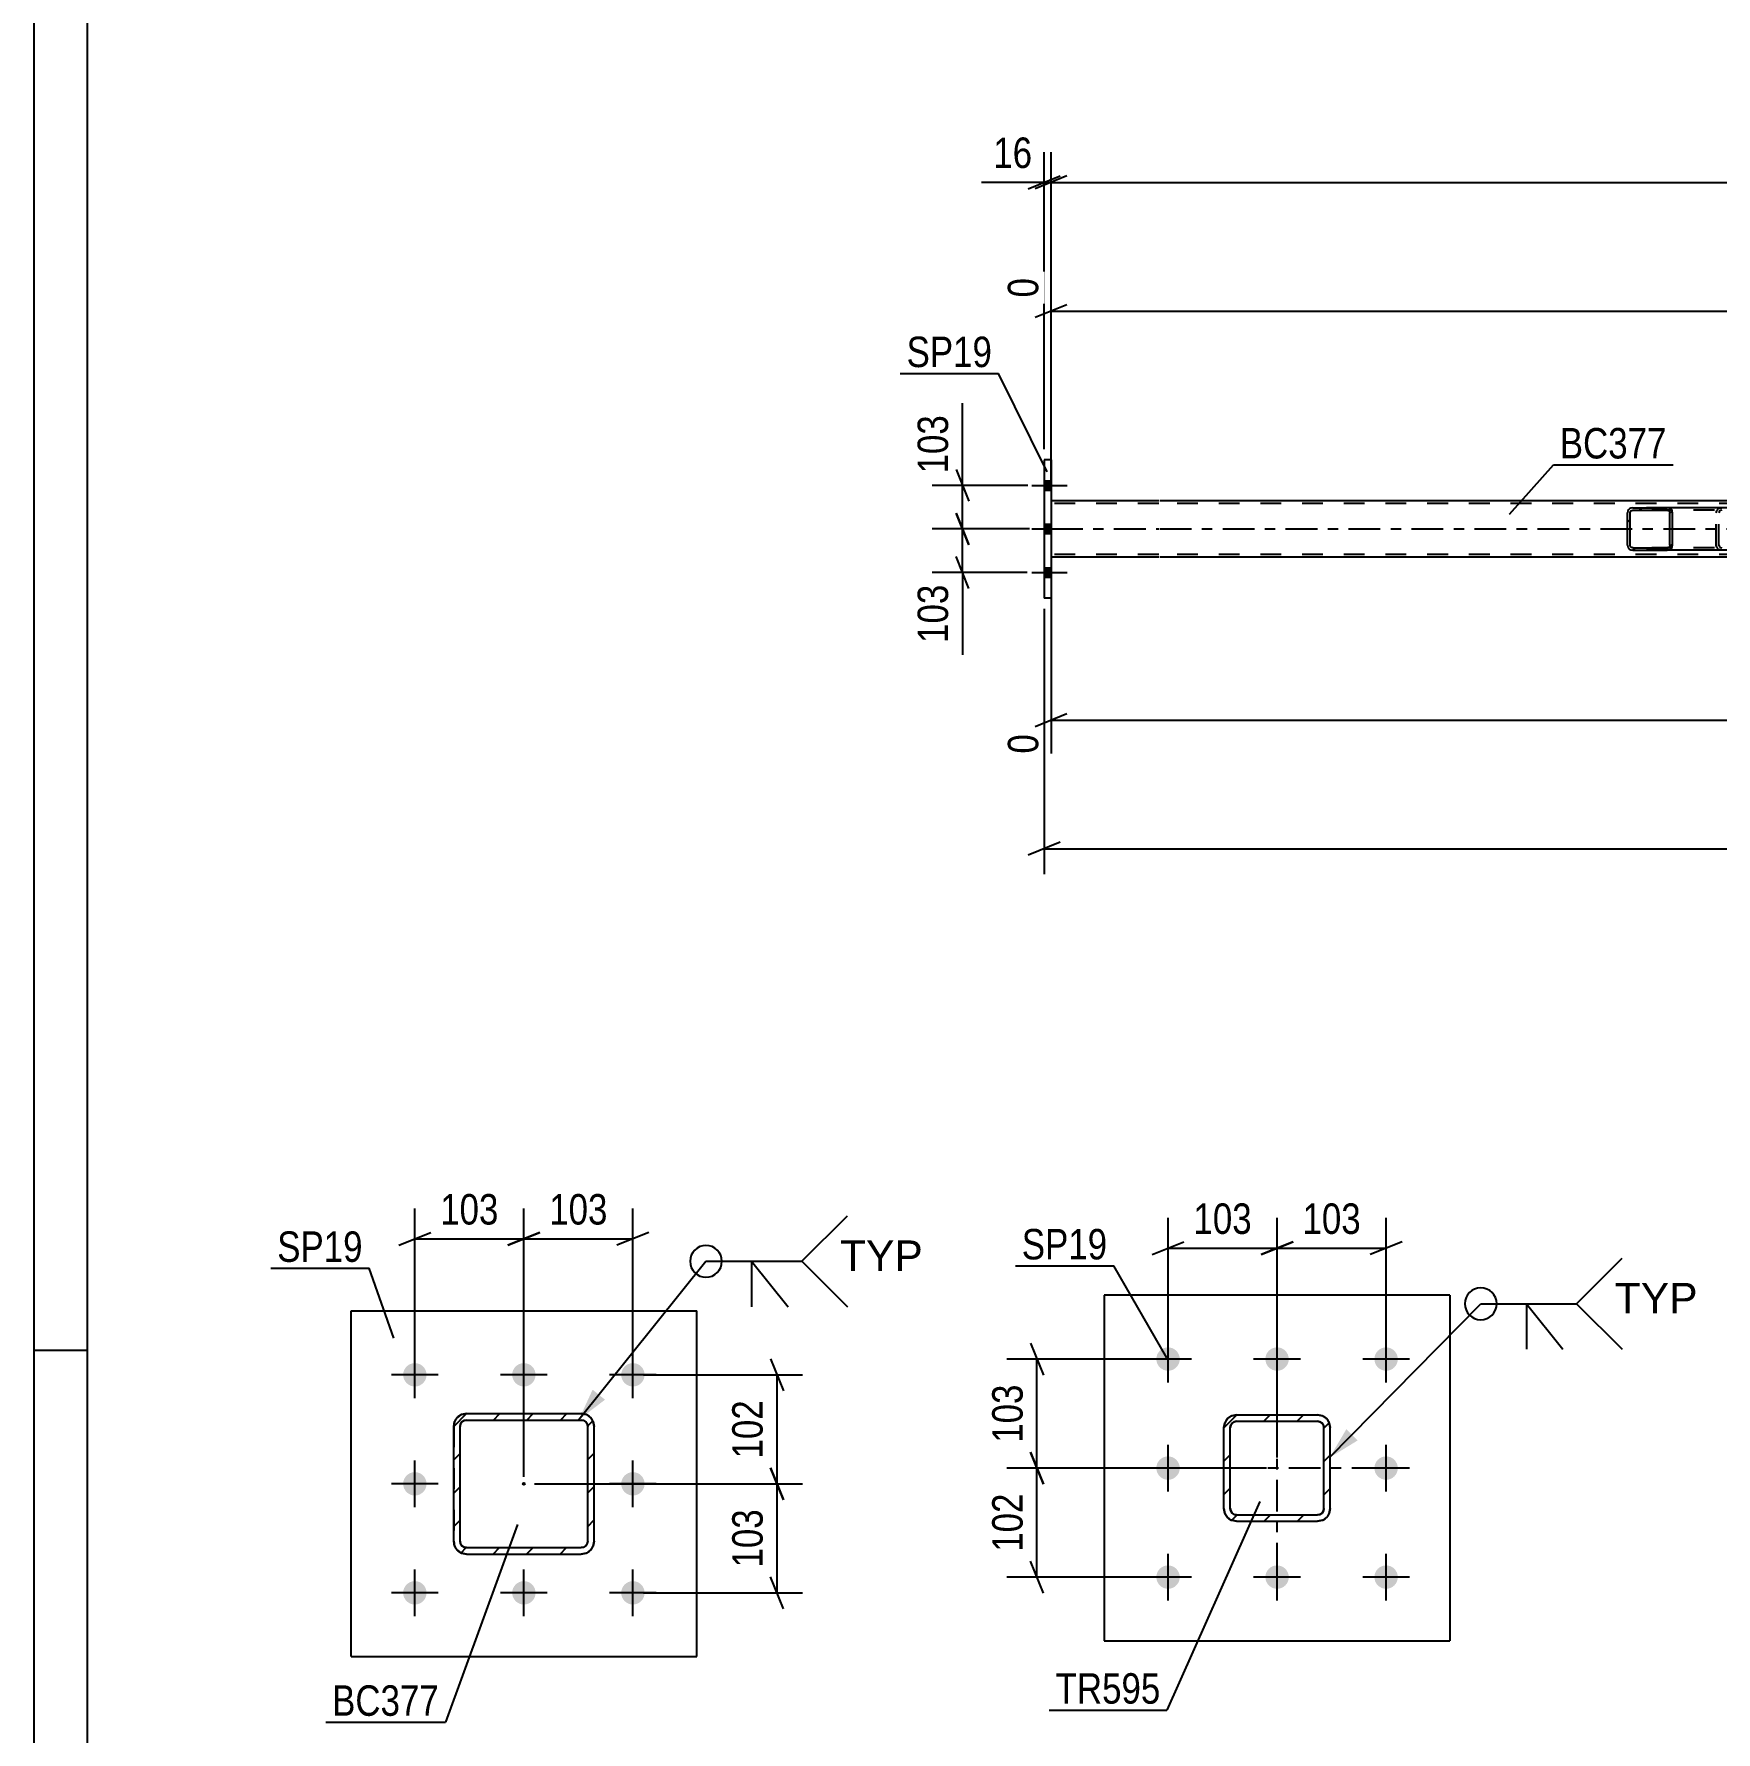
# Model space of a CAD drawing. Header units: millimetres. Extents: x 0 to 841, y 0 to 594.
# Drawn here: x 0 to 158.1, y 113.1 to 272.8 of the extents above; entities that cross this region are included whole.
import ezdxf

# ---------------------------------------------------------------- set-up
doc = ezdxf.new("R2010")
doc.units = ezdxf.units.MM
doc.linetypes.add('DXK_LINE_DOT2', pattern=[3.9198, 1.9599, -1.9599])
doc.linetypes.add('DXK_LINE_DOT3', pattern=[5.9187, 2.979, -0.9799, 0.9799, -0.9799])
doc.styles.add('Arial', font='ARIAL.TTF', dxfattribs={"height": 0.2})
doc.styles.add('Arial Narrow', font='ARIALN.TTF', dxfattribs={"height": 0.2})

# ---------------------------------------------------------------- blocks, each defined once
blk = doc.blocks.new('Unknown-103655217-1133 - 12577')
at = {"color": 5, "linetype": 'Continuous'}
for p, q in [((0, 594), (0, 0)), ((5, 589), (5, 5)), ((5, 149), (0, 149))]:
    blk.add_line(p, q, dxfattribs=at)
blk = doc.blocks.new('Part-103655217-1333 - 1289')
at = {"color": 2, "linetype": 'Continuous'}
for p, q in [((133.12, 154.21), (100.62, 154.21)), ((100.62, 154.21), (100.62, 121.71)), ((133.12, 154.21), (133.12, 121.71)), ((100.62, 121.71), (133.12, 121.71))]:
    blk.add_line(p, q, dxfattribs=at)
blk = doc.blocks.new('Bolt-103655217-1378 - 1289')
at = {"linetype": 'Continuous'}
for points in [[(106.62, 147.11, -1), (106.62, 149.31, -1)], [(116.87, 147.11, -1), (116.87, 149.31, -1)], [(127.12, 147.11, -1), (127.12, 149.31, -1)], [(106.62, 136.86, -1), (106.62, 139.06, -1)], [(127.12, 136.86, -1), (127.12, 139.06, -1)], [(106.62, 126.61, -1), (106.62, 128.81, -1)], [(116.87, 126.61, -1), (116.87, 128.81, -1)], [(127.12, 126.61, -1), (127.12, 128.81, -1)]]:
    blk.add_hatch(color=1, dxfattribs=at).paths.add_polyline_path(points)
at = {"color": 1, "linetype": 'Continuous'}
for p, q in [((106.62, 146.01), (106.62, 150.41)), ((116.87, 146.01), (116.87, 150.41)), ((127.12, 146.01), (127.12, 150.41)), ((108.82, 148.21), (104.42, 148.21)), ((119.07, 148.21), (114.67, 148.21)), ((129.32, 148.21), (124.92, 148.21)), ((106.62, 135.76), (106.62, 140.16)), ((127.12, 135.76), (127.12, 140.16)), ((108.82, 137.96), (104.42, 137.96)), ((129.32, 137.96), (124.92, 137.96)), ((106.62, 125.51), (106.62, 129.91)), ((116.87, 125.51), (116.87, 129.91)), ((127.12, 125.51), (127.12, 129.91)), ((108.82, 127.71), (104.42, 127.71)), ((119.07, 127.71), (114.67, 127.71)), ((129.32, 127.71), (124.92, 127.71))]:
    blk.add_line(p, q, dxfattribs=at)
blk = doc.blocks.new('Part-103655217-1436 - 1289')
at = {"linetype": 'Continuous'}
h = blk.add_hatch(dxfattribs=at)
h.set_pattern_fill('', scale=0.7, style=0, pattern_type=0)
h.set_pattern_definition([(45, (113.0732, 142.9557), (-1.57154, 1.57154), [])])
h.paths.add_polyline_path([(120.67, 142.96), (113.07, 142.96), (112.61, 142.86), (112.22, 142.6), (111.96, 142.21), (111.87, 141.76), (111.87, 134.16), (111.96, 133.7), (112.22, 133.31), (112.61, 133.05), (113.07, 132.96), (120.67, 132.96), (121.13, 133.05), (121.52, 133.31), (121.78, 133.7), (121.87, 134.16), (121.87, 141.76), (121.78, 142.21), (121.52, 142.6), (121.13, 142.86)])
h.paths.add_polyline_path([(121.23, 141.99), (121.27, 141.76), (121.27, 134.16), (121.23, 133.93), (121.1, 133.73), (120.9, 133.6), (120.67, 133.56), (113.07, 133.56), (112.84, 133.6), (112.65, 133.73), (112.52, 133.93), (112.47, 134.16), (112.47, 141.76), (112.52, 141.99), (112.65, 142.18), (112.84, 142.31), (113.07, 142.36), (120.67, 142.36), (120.9, 142.31), (121.1, 142.18)])
at = {"color": 7, "linetype": 'DXK_LINE_DOT3'}
for p, q in [((116.87, 127.96), (116.87, 147.96)), ((126.87, 137.96), (106.87, 137.96))]:
    blk.add_line(p, q, dxfattribs=at)
at = {"color": 7, "linetype": 'DXK_LINE_DOT2'}
for p, q in [((111.87, 141.76), (111.96, 142.21)), ((112.65, 142.18), (112.52, 141.99)), ((112.61, 142.86), (113.07, 142.96)), ((112.84, 142.31), (112.65, 142.18)), ((113.07, 142.36), (112.84, 142.31)), ((113.07, 142.96), (120.67, 142.96)), ((113.07, 142.36), (120.67, 142.36)), ((120.67, 142.96), (121.13, 142.86)), ((120.9, 142.31), (120.67, 142.36)), ((121.1, 142.18), (120.9, 142.31)), ((121.23, 141.99), (121.1, 142.18)), ((121.78, 142.21), (121.87, 141.76)), ((111.87, 134.16), (111.87, 141.76)), ((112.52, 141.99), (112.47, 141.76)), ((112.47, 134.16), (112.47, 141.76)), ((121.27, 141.76), (121.23, 141.99)), ((121.27, 134.16), (121.27, 141.76)), ((121.87, 134.16), (121.87, 141.76)), ((111.96, 133.7), (111.87, 134.16)), ((112.47, 134.16), (112.52, 133.93)), ((121.23, 133.93), (121.27, 134.16)), ((121.87, 134.16), (121.78, 133.7)), ((112.52, 133.93), (112.65, 133.73)), ((113.07, 132.96), (112.61, 133.05)), ((112.65, 133.73), (112.84, 133.6)), ((112.84, 133.6), (113.07, 133.56)), ((113.07, 133.56), (120.67, 133.56)), ((113.07, 132.96), (120.67, 132.96)), ((120.67, 133.56), (120.9, 133.6)), ((121.13, 133.05), (120.67, 132.96)), ((120.9, 133.6), (121.1, 133.73)), ((121.1, 133.73), (121.23, 133.93))]:
    blk.add_line(p, q, dxfattribs=at)
at = {"color": 2, "linetype": 'Continuous'}
for p, q in [((111.96, 142.21), (111.87, 141.76)), ((112.52, 141.99), (112.65, 142.18)), ((113.07, 142.96), (112.61, 142.86)), ((112.65, 142.18), (112.84, 142.31)), ((112.84, 142.31), (113.07, 142.36)), ((113.07, 142.96), (120.67, 142.96)), ((113.07, 142.36), (120.67, 142.36)), ((121.13, 142.86), (120.67, 142.96)), ((120.67, 142.36), (120.9, 142.31)), ((120.9, 142.31), (121.1, 142.18)), ((121.1, 142.18), (121.23, 141.99)), ((121.87, 141.76), (121.78, 142.21)), ((111.87, 134.16), (111.87, 141.76)), ((112.47, 141.76), (112.52, 141.99)), ((112.47, 134.16), (112.47, 141.76)), ((121.23, 141.99), (121.27, 141.76)), ((121.27, 134.16), (121.27, 141.76)), ((121.87, 134.16), (121.87, 141.76)), ((111.87, 134.16), (111.96, 133.7)), ((112.52, 133.93), (112.47, 134.16)), ((121.27, 134.16), (121.23, 133.93)), ((121.78, 133.7), (121.87, 134.16)), ((112.65, 133.73), (112.52, 133.93)), ((112.61, 133.05), (113.07, 132.96)), ((112.84, 133.6), (112.65, 133.73)), ((113.07, 133.56), (112.84, 133.6)), ((113.07, 133.56), (120.67, 133.56)), ((113.07, 132.96), (120.67, 132.96)), ((120.9, 133.6), (120.67, 133.56)), ((120.67, 132.96), (121.13, 133.05)), ((121.1, 133.73), (120.9, 133.6)), ((121.23, 133.93), (121.1, 133.73))]:
    blk.add_line(p, q, dxfattribs=at)
at = {"color": 7, "linetype": 'DXK_LINE_DOT2'}
for centre, start, end in [((113.07, 141.76), 112.5, 157.5), ((120.67, 141.76), 22.5, 67.5), ((113.07, 134.16), 202.5, 247.5), ((120.67, 134.16), 292.5, 337.5)]:
    blk.add_arc(centre, 1.2, start, end, dxfattribs=at)
at = {"color": 2, "linetype": 'Continuous'}
for centre, start, end in [((113.07, 141.76), 112.5, 157.5), ((120.67, 141.76), 22.5, 67.5), ((113.07, 134.16), 202.5, 247.5), ((120.67, 134.16), 292.5, 337.5)]:
    blk.add_arc(centre, 1.2, start, end, dxfattribs=at)
blk = doc.blocks.new('Part-103655217-5533 - 5425')
at = {"linetype": 'Continuous'}
h = blk.add_hatch(dxfattribs=at)
h.set_pattern_fill('', scale=0.7, style=0, pattern_type=0)
h.set_pattern_definition([(45, (154.0247, 227.9618), (-1.57154, 1.57154), [])])
h.paths.add_polyline_path([(154.06, 227.78), (154.02, 227.96), (153.91, 228.12), (153.75, 228.22), (153.55, 228.26), (150.32, 228.26), (150.12, 228.22), (149.96, 228.12), (149.85, 227.96), (149.81, 227.78), (149.81, 224.74), (149.85, 224.55), (149.96, 224.4), (150.12, 224.29), (150.32, 224.26), (153.55, 224.26), (153.75, 224.29), (153.91, 224.4), (154.02, 224.55), (154.06, 224.74)])
h.paths.add_polyline_path([(153.79, 224.65), (153.73, 224.57), (153.65, 224.52), (153.55, 224.5), (150.32, 224.5), (150.22, 224.52), (150.14, 224.57), (150.08, 224.65), (150.06, 224.74), (150.06, 227.78), (150.08, 227.87), (150.14, 227.95), (150.22, 228), (150.32, 228.02), (153.55, 228.02), (153.65, 228), (153.73, 227.95), (153.79, 227.87), (153.81, 227.78), (153.81, 224.74)])
at = {"color": 2, "linetype": 'Continuous'}
for p, q in [((149.85, 227.96), (149.81, 227.78)), ((149.81, 224.74), (149.81, 227.78)), ((150.06, 227.78), (150.08, 227.87)), ((150.06, 224.74), (150.06, 227.78)), ((150.08, 227.87), (150.14, 227.95)), ((150.32, 228.26), (150.12, 228.22)), ((150.14, 227.95), (150.22, 228)), ((150.22, 228), (150.32, 228.02)), ((150.32, 228.26), (153.55, 228.26)), ((150.32, 228.02), (153.55, 228.02)), ((161.42, 228.26), (153.55, 228.26)), ((153.75, 228.22), (153.55, 228.26)), ((153.55, 228.02), (153.65, 228)), ((153.65, 228), (153.73, 227.95)), ((153.73, 227.95), (153.79, 227.87)), ((153.79, 227.87), (153.81, 227.78)), ((153.81, 224.74), (153.81, 227.78)), ((154.06, 227.78), (154.02, 227.96)), ((154.06, 224.74), (154.06, 227.78)), ((149.81, 224.74), (149.85, 224.55)), ((150.08, 224.65), (150.06, 224.74)), ((150.14, 224.57), (150.08, 224.65)), ((150.12, 224.29), (150.32, 224.26)), ((150.22, 224.52), (150.14, 224.57)), ((150.32, 224.5), (150.22, 224.52)), ((150.32, 224.5), (153.55, 224.5)), ((150.32, 224.26), (153.55, 224.26)), ((153.65, 224.52), (153.55, 224.5)), ((153.55, 224.26), (153.75, 224.29)), ((161.42, 224.26), (153.55, 224.26)), ((153.73, 224.57), (153.65, 224.52)), ((153.79, 224.65), (153.73, 224.57)), ((153.81, 224.74), (153.79, 224.65)), ((154.02, 224.55), (154.06, 224.74))]:
    blk.add_line(p, q, dxfattribs=at)
at = {"color": 7, "linetype": 'DXK_LINE_DOT2'}
for p, q in [((153.55, 228.26), (150.32, 228.26)), ((161.9, 228.02), (150.32, 228.02)), ((158.16, 227.78), (158.2, 227.96)), ((158.16, 224.74), (158.16, 227.78)), ((158.43, 227.87), (158.41, 227.78)), ((158.41, 224.74), (158.41, 227.78)), ((158.49, 227.95), (158.43, 227.87)), ((158.47, 228.22), (158.67, 228.26)), ((158.57, 228), (158.49, 227.95)), ((158.67, 228.02), (158.57, 228)), ((161.9, 228.26), (161.42, 228.26)), ((161.9, 228.26), (162.1, 228.22)), ((162, 228), (161.9, 228.02)), ((162.08, 227.95), (162, 228)), ((162.14, 227.87), (162.08, 227.95)), ((162.16, 227.78), (162.14, 227.87)), ((162.16, 224.74), (162.16, 227.78)), ((162.37, 227.96), (162.41, 227.78)), ((162.41, 224.74), (162.41, 227.78)), ((161.9, 224.5), (150.32, 224.5)), ((153.55, 224.26), (150.32, 224.26)), ((158.2, 224.55), (158.16, 224.74)), ((158.41, 224.74), (158.43, 224.65)), ((158.43, 224.65), (158.49, 224.57)), ((158.67, 224.26), (158.47, 224.29)), ((158.49, 224.57), (158.51, 224.55)), ((158.51, 224.55), (158.57, 224.52)), ((158.57, 224.52), (158.67, 224.5)), ((161.9, 224.26), (161.42, 224.26)), ((161.9, 224.5), (162, 224.52)), ((162.1, 224.29), (161.9, 224.26)), ((162, 224.52), (162.08, 224.57)), ((162.08, 224.57), (162.14, 224.65)), ((162.14, 224.65), (162.16, 224.74)), ((162.41, 224.74), (162.37, 224.55))]:
    blk.add_line(p, q, dxfattribs=at)
at = {"color": 2, "linetype": 'Continuous'}
for centre, start, end in [((150.3, 227.76), 110.7583, 155.68), ((153.57, 227.76), 24.32, 69.2417), ((150.3, 224.76), 204.32, 249.2417), ((153.57, 224.76), 290.7583, 335.68)]:
    blk.add_arc(centre, 0.496, start, end, dxfattribs=at)
at = {"color": 7, "linetype": 'DXK_LINE_DOT2'}
for centre, start, end in [((158.65, 227.76), 110.7583, 155.68), ((161.92, 227.76), 24.32, 69.2417), ((158.65, 224.76), 204.32, 249.2417), ((161.92, 224.76), 290.7583, 335.68)]:
    blk.add_arc(centre, 0.496, start, end, dxfattribs=at)
blk = doc.blocks.new('Part-103655217-5539 - 5425')
at = {"color": 2, "linetype": 'Continuous'}
for p, q in [((95.62, 232.76), (94.98, 232.76)), ((94.98, 232.76), (94.98, 219.76)), ((95.62, 232.76), (95.62, 219.76)), ((95.62, 219.76), (94.98, 219.76))]:
    blk.add_line(p, q, dxfattribs=at)
blk = doc.blocks.new('Part-103655217-5595 - 5425')
at = {"color": 2, "linetype": 'Continuous'}
for p, q in [((105.74, 228.9), (95.62, 228.9)), ((243.43, 228.9), (105.84, 228.9)), ((105.74, 223.62), (95.62, 223.62)), ((243.43, 223.62), (105.84, 223.62))]:
    blk.add_line(p, q, dxfattribs=at)
at = {"color": 7, "linetype": 'DXK_LINE_DOT2'}
for p, q in [((95.62, 228.9), (95.62, 223.62)), ((105.74, 228.66), (95.62, 228.66)), ((767.95, 228.66), (105.84, 228.66)), ((105.74, 223.86), (95.62, 223.86)), ((767.95, 223.86), (105.84, 223.86))]:
    blk.add_line(p, q, dxfattribs=at)
at = {"color": 7, "linetype": 'DXK_LINE_DOT3'}
for p, q in [((95.62, 226.26), (105.74, 226.26)), ((105.84, 226.26), (767.95, 226.26))]:
    blk.add_line(p, q, dxfattribs=at)
blk = doc.blocks.new('Bolt-103655217-5626 - 5425')
at = {"linetype": 'Continuous'}
for points in [[(95.62, 229.92), (95.62, 230.8), (94.98, 230.8), (94.98, 229.92)], [(95.62, 229.92), (95.62, 230.8), (94.98, 230.8), (94.98, 229.92)], [(95.62, 229.92), (95.62, 230.8), (94.98, 230.8), (94.98, 229.92)], [(95.62, 225.82), (95.62, 226.7), (94.98, 226.7), (94.98, 225.82)], [(95.62, 225.82), (95.62, 226.7), (94.98, 226.7), (94.98, 225.82)], [(95.62, 221.72), (95.62, 222.6), (94.98, 222.6), (94.98, 221.72)], [(95.62, 221.72), (95.62, 222.6), (94.98, 222.6), (94.98, 221.72)], [(95.62, 221.72), (95.62, 222.6), (94.98, 222.6), (94.98, 221.72)]]:
    blk.add_hatch(color=1, dxfattribs=at).paths.add_polyline_path(points)
at = {"color": 1, "linetype": 'Continuous'}
for p, q in [((93.82, 230.36), (97.14, 230.36)), ((93.82, 230.36), (97.14, 230.36)), ((93.82, 230.36), (97.14, 230.36)), ((94.98, 230.8), (95.62, 230.8)), ((94.98, 230.8), (95.62, 230.8)), ((94.98, 230.8), (95.62, 230.8)), ((94.98, 229.92), (95.62, 229.92)), ((94.98, 229.92), (95.62, 229.92)), ((94.98, 229.92), (95.62, 229.92)), ((93.82, 226.26), (97.14, 226.26)), ((93.82, 226.26), (97.14, 226.26)), ((94.98, 226.7), (95.62, 226.7)), ((94.98, 226.7), (95.62, 226.7)), ((94.98, 225.82), (95.62, 225.82)), ((94.98, 225.82), (95.62, 225.82)), ((93.82, 222.16), (97.14, 222.16)), ((93.82, 222.16), (97.14, 222.16)), ((93.82, 222.16), (97.14, 222.16)), ((94.98, 222.6), (95.62, 222.6)), ((94.98, 222.6), (95.62, 222.6)), ((94.98, 222.6), (95.62, 222.6)), ((94.98, 221.72), (95.62, 221.72)), ((94.98, 221.72), (95.62, 221.72)), ((94.98, 221.72), (95.62, 221.72))]:
    blk.add_line(p, q, dxfattribs=at)
blk = doc.blocks.new('Part-103655217-6589 - 6490')
at = {"linetype": 'Continuous'}
h = blk.add_hatch(dxfattribs=at)
h.set_pattern_fill('', scale=0.7, style=0, pattern_type=0)
h.set_pattern_definition([(45, (40.6589, 143.0802), (-1.57154, 1.57154), [])])
h.paths.add_polyline_path([(51.46, 143.08), (40.66, 143.08), (40.2, 142.99), (39.81, 142.73), (39.55, 142.34), (39.46, 141.88), (39.46, 131.08), (39.55, 130.62), (39.81, 130.23), (40.2, 129.97), (40.66, 129.88), (51.46, 129.88), (51.92, 129.97), (52.31, 130.23), (52.57, 130.62), (52.66, 131.08), (52.66, 141.88), (52.57, 142.34), (52.31, 142.73), (51.92, 142.99)])
h.paths.add_polyline_path([(52.01, 142.11), (52.06, 141.88), (52.06, 131.08), (52.01, 130.85), (51.88, 130.66), (51.69, 130.53), (51.46, 130.48), (40.66, 130.48), (40.43, 130.53), (40.23, 130.66), (40.1, 130.85), (40.06, 131.08), (40.06, 141.88), (40.1, 142.11), (40.23, 142.3), (40.43, 142.43), (40.66, 142.48), (51.46, 142.48), (51.69, 142.43), (51.88, 142.3)])
blk.add_hatch(color=30, dxfattribs=at).paths.add_polyline_path([(46.06, 136.38, -1), (46.06, 136.58, -1)])
at = {"color": 7, "linetype": 'DXK_LINE_DOT2'}
for p, q in [((39.46, 141.88), (39.55, 142.34)), ((40.1, 142.11), (40.06, 141.88)), ((40.23, 142.3), (40.1, 142.11)), ((40.2, 142.99), (40.66, 143.08)), ((40.43, 142.43), (40.23, 142.3)), ((40.66, 142.48), (40.43, 142.43)), ((40.66, 143.08), (51.46, 143.08)), ((40.66, 142.48), (51.46, 142.48)), ((51.46, 143.08), (51.92, 142.99)), ((51.69, 142.43), (51.46, 142.48)), ((51.88, 142.3), (51.69, 142.43)), ((52.01, 142.11), (51.88, 142.3)), ((52.06, 141.88), (52.01, 142.11)), ((52.57, 142.34), (52.66, 141.88)), ((39.46, 141.88), (39.46, 131.08)), ((40.06, 131.08), (40.06, 141.88)), ((52.06, 131.08), (52.06, 141.88)), ((52.66, 131.08), (52.66, 141.88)), ((39.55, 130.62), (39.46, 131.08)), ((40.06, 131.08), (40.1, 130.85)), ((52.01, 130.85), (52.06, 131.08)), ((52.66, 131.08), (52.57, 130.62)), ((40.1, 130.85), (40.23, 130.66)), ((40.66, 129.88), (40.2, 129.97)), ((40.23, 130.66), (40.43, 130.53)), ((40.43, 130.53), (40.66, 130.48)), ((40.66, 130.48), (51.46, 130.48)), ((40.66, 129.88), (51.46, 129.88)), ((51.46, 130.48), (51.69, 130.53)), ((51.92, 129.97), (51.46, 129.88)), ((51.69, 130.53), (51.88, 130.66)), ((51.88, 130.66), (52.01, 130.85))]:
    blk.add_line(p, q, dxfattribs=at)
at = {"color": 2, "linetype": 'Continuous'}
for p, q in [((39.55, 142.34), (39.46, 141.88)), ((40.06, 141.88), (40.1, 142.11)), ((40.1, 142.11), (40.23, 142.3)), ((40.66, 143.08), (40.2, 142.99)), ((40.23, 142.3), (40.43, 142.43)), ((40.43, 142.43), (40.66, 142.48)), ((40.66, 143.08), (40.66, 143.08)), ((40.66, 143.08), (51.46, 143.08)), ((40.66, 142.48), (40.66, 142.48)), ((40.66, 142.48), (51.46, 142.48)), ((51.46, 143.08), (51.46, 143.08)), ((51.92, 142.99), (51.46, 143.08)), ((51.46, 142.48), (51.46, 142.48)), ((51.46, 142.48), (51.69, 142.43)), ((51.69, 142.43), (51.88, 142.3)), ((51.88, 142.3), (52.01, 142.11)), ((52.01, 142.11), (52.06, 141.88)), ((52.66, 141.88), (52.57, 142.34)), ((39.46, 141.88), (39.46, 141.88)), ((39.46, 131.08), (39.46, 141.88)), ((40.06, 141.88), (40.06, 141.88)), ((40.06, 131.08), (40.06, 141.88)), ((52.06, 141.88), (52.06, 141.88)), ((52.06, 131.08), (52.06, 141.88)), ((52.66, 141.88), (52.66, 141.88)), ((52.66, 131.08), (52.66, 141.88)), ((39.46, 131.08), (39.46, 131.08)), ((39.46, 131.08), (39.55, 130.62)), ((40.06, 131.08), (40.06, 131.08)), ((40.1, 130.85), (40.06, 131.08)), ((52.06, 131.08), (52.01, 130.85)), ((52.06, 131.08), (52.06, 131.08)), ((52.57, 130.62), (52.66, 131.08)), ((52.66, 131.08), (52.66, 131.08)), ((40.23, 130.66), (40.1, 130.85)), ((40.2, 129.97), (40.66, 129.88)), ((40.43, 130.53), (40.23, 130.66)), ((40.66, 130.48), (40.43, 130.53)), ((40.66, 130.48), (40.66, 130.48)), ((40.66, 130.48), (51.46, 130.48)), ((40.66, 129.88), (40.66, 129.88)), ((40.66, 129.88), (51.46, 129.88)), ((51.69, 130.53), (51.46, 130.48)), ((51.46, 130.48), (51.46, 130.48)), ((51.46, 129.88), (51.92, 129.97)), ((51.46, 129.88), (51.46, 129.88)), ((51.88, 130.66), (51.69, 130.53)), ((52.01, 130.85), (51.88, 130.66))]:
    blk.add_line(p, q, dxfattribs=at)
at = {"color": 7, "linetype": 'DXK_LINE_DOT3'}
blk.add_line((46.06, 136.48), (46.06, 136.48), dxfattribs=at)
at = {"color": 30, "linetype": 'DXK_LINE_DOT3'}
blk.add_line((46.06, 136.48), (46.06, 136.48), dxfattribs=at)
at = {"color": 30, "linetype": 'Continuous'}
blk.add_circle((46.06, 136.48), 0.1, dxfattribs=at)
at = {"color": 7, "linetype": 'DXK_LINE_DOT2'}
for centre, start, end in [((40.66, 141.88), 112.5, 157.5), ((51.46, 141.88), 22.5, 67.5), ((40.66, 131.08), 202.5, 247.5), ((51.46, 131.08), 292.5, 337.5)]:
    blk.add_arc(centre, 1.2, start, end, dxfattribs=at)
at = {"color": 2, "linetype": 'Continuous'}
for centre, start, end in [((40.66, 141.88), 112.5, 157.5), ((51.46, 141.88), 22.5, 67.5), ((40.66, 131.08), 202.5, 247.5), ((51.46, 131.08), 292.5, 337.5)]:
    blk.add_arc(centre, 1.2, start, end, dxfattribs=at)
blk = doc.blocks.new('Bolt-103655217-6501 - 6490')
at = {"linetype": 'Continuous'}
for points in [[(35.81, 145.63, -1), (35.81, 147.83, -1)], [(46.06, 145.63, -1), (46.06, 147.83, -1)], [(56.31, 145.63, -1), (56.31, 147.83, -1)], [(35.81, 135.38, -1), (35.81, 137.58, -1)], [(56.31, 135.38, -1), (56.31, 137.58, -1)], [(35.81, 125.13, -1), (35.81, 127.33, -1)], [(46.06, 125.13, -1), (46.06, 127.33, -1)], [(56.31, 125.13, -1), (56.31, 127.33, -1)]]:
    blk.add_hatch(color=1, dxfattribs=at).paths.add_polyline_path(points)
at = {"color": 1, "linetype": 'Continuous'}
for p, q in [((35.81, 144.53), (35.81, 148.93)), ((46.06, 144.53), (46.06, 148.93)), ((56.31, 144.53), (56.31, 148.93)), ((38.01, 146.73), (33.61, 146.73)), ((48.26, 146.73), (43.86, 146.73)), ((58.51, 146.73), (54.11, 146.73)), ((35.81, 134.28), (35.81, 138.68)), ((56.31, 134.28), (56.31, 138.68)), ((38.01, 136.48), (33.61, 136.48)), ((58.51, 136.48), (54.11, 136.48)), ((35.81, 124.03), (35.81, 128.43)), ((46.06, 124.03), (46.06, 128.43)), ((56.31, 124.03), (56.31, 128.43)), ((38.01, 126.23), (33.61, 126.23)), ((48.26, 126.23), (43.86, 126.23)), ((58.51, 126.23), (54.11, 126.23))]:
    blk.add_line(p, q, dxfattribs=at)
blk = doc.blocks.new('Part-103655217-6507 - 6490')
at = {"color": 2, "linetype": 'Continuous'}
for p, q in [((29.81, 120.23), (29.81, 152.73)), ((29.81, 152.73), (62.31, 152.73)), ((62.31, 120.23), (62.31, 152.73)), ((29.81, 120.23), (62.31, 120.23))]:
    blk.add_line(p, q, dxfattribs=at)
blk = doc.blocks.new('StraightDimension-103655217-1506 - 1289')
at = {"color": 7, "linetype": 'Continuous'}
for p, q in [((93.7, 139.45), (94.9, 136.45)), ((115.87, 137.95), (91.45, 137.95)), ((94.3, 127.71), (94.3, 137.95)), ((94.9, 126.21), (93.7, 129.21)), ((105.62, 127.71), (91.45, 127.71))]:
    blk.add_line(p, q, dxfattribs=at)
at = {"color": 0}
blk.add_wipeout([(93.55, 136.17), (89.35, 136.17), (89.35, 129.49), (93.55, 129.49)], dxfattribs=at)
at = {"color": 3, "style": 'Arial Narrow'}
blk.add_text('102', height=2.863, rotation=90.0002, dxfattribs=at).set_placement((92.95, 130.09))
blk = doc.blocks.new('StraightDimension-103655217-1524 - 1289')
at = {"color": 7, "linetype": 'Continuous'}
for p, q in [((93.7, 149.71), (94.9, 146.71)), ((105.62, 148.21), (91.45, 148.21)), ((94.3, 137.95), (94.3, 148.21)), ((94.9, 136.45), (93.7, 139.45)), ((115.87, 137.95), (91.45, 137.95))]:
    blk.add_line(p, q, dxfattribs=at)
at = {"color": 0}
blk.add_wipeout([(93.55, 146.42), (89.35, 146.42), (89.35, 139.74), (93.55, 139.74)], dxfattribs=at)
at = {"color": 3, "style": 'Arial Narrow'}
blk.add_text('103', height=2.863, rotation=90.0002, dxfattribs=at).set_placement((92.95, 140.34))
blk = doc.blocks.new('StraightDimension-103655217-1471 - 1289')
at = {"color": 7, "linetype": 'Continuous'}
for p, q in [((116.87, 138.95), (116.87, 161.48)), ((127.12, 149.21), (127.12, 161.48)), ((115.37, 158.03), (118.37, 159.23)), ((116.87, 158.63), (127.12, 158.63)), ((128.62, 159.23), (125.62, 158.03))]:
    blk.add_line(p, q, dxfattribs=at)
at = {"color": 0}
blk.add_wipeout([(125.34, 159.38), (125.34, 163.58), (118.66, 163.58), (118.66, 159.38)], dxfattribs=at)
at = {"color": 3, "style": 'Arial Narrow'}
blk.add_text('103', height=2.863, dxfattribs=at).set_placement((119.26, 159.98))
blk = doc.blocks.new('StraightDimension-103655217-1488 - 1289')
at = {"color": 7, "linetype": 'Continuous'}
for p, q in [((106.62, 149.21), (106.62, 161.48)), ((116.87, 138.95), (116.87, 161.48)), ((105.12, 158.03), (108.12, 159.23)), ((106.62, 158.63), (116.87, 158.63)), ((118.37, 159.23), (115.37, 158.03))]:
    blk.add_line(p, q, dxfattribs=at)
at = {"color": 0}
blk.add_wipeout([(115.09, 159.38), (115.09, 163.58), (108.41, 163.58), (108.41, 159.38)], dxfattribs=at)
at = {"color": 3, "style": 'Arial Narrow'}
blk.add_text('103', height=2.863, dxfattribs=at).set_placement((109.01, 159.98))
blk = doc.blocks.new('StraightDimension-103655217-5793 - 5425')
at = {"color": 7, "linetype": 'Continuous'}
for p, q in [((86.69, 227.76), (87.89, 224.76)), ((93.58, 226.26), (84.44, 226.26)), ((87.29, 222.16), (87.29, 226.26)), ((87.89, 220.66), (86.69, 223.66)), ((93.38, 222.16), (84.44, 222.16))]:
    blk.add_line(p, q, dxfattribs=at)
at = {"color": 0}
blk.add_wipeout([(86.54, 221.63), (82.34, 221.63), (82.34, 214.95), (86.54, 214.95)], dxfattribs=at)
at = {"color": 7, "linetype": 'Continuous'}
blk.add_line((87.29, 222.16), (87.29, 214.42), dxfattribs=at)
blk.add_line((87.29, 222.16), (87.29, 214.42), dxfattribs=at)
at = {"color": 3, "style": 'Arial Narrow'}
blk.add_text('103', height=2.863, rotation=90.0002, dxfattribs=at).set_placement((85.94, 215.55))
blk = doc.blocks.new('StraightDimension-103655217-5719 - 5425')
at = {"color": 7, "linetype": 'Continuous'}
for p, q in [((94.98, 233.76), (94.98, 261.7)), ((95.62, 233.76), (95.62, 261.7)), ((93.48, 258.25), (96.48, 259.45)), ((97.12, 259.45), (94.12, 258.25)), ((94.98, 258.85), (95.62, 258.85))]:
    blk.add_line(p, q, dxfattribs=at)
at = {"color": 0}
blk.add_wipeout([(94.45, 259.6), (94.45, 263.8), (89.59, 263.8), (89.59, 259.6)], dxfattribs=at)
at = {"color": 7, "linetype": 'Continuous'}
blk.add_line((94.98, 258.85), (89.07, 258.85), dxfattribs=at)
blk.add_line((94.98, 258.85), (89.07, 258.85), dxfattribs=at)
at = {"color": 3, "style": 'Arial Narrow'}
blk.add_text('16', height=2.863, dxfattribs=at).set_placement((90.19, 260.2))
blk = doc.blocks.new('StraightDimension-103655217-5729 - 5425')
at = {"color": 7, "linetype": 'Continuous'}
for p, q in [((95.62, 233.76), (95.62, 261.7)), ((97.12, 259.45), (94.12, 258.25)), ((95.62, 258.85), (778.17, 258.85))]:
    blk.add_line(p, q, dxfattribs=at)
blk = doc.blocks.new('StraightDimension-103655217-5775 - 5425')
at = {"color": 7, "linetype": 'Continuous'}
for p, q in [((244.23, 237.58), (244.23, 255.34)), ((95.62, 229.9), (95.62, 249.85)), ((97.12, 247.33), (94.12, 246.13)), ((95.62, 246.73), (244.23, 246.73)), ((242.73, 246.13), (245.73, 247.33))]:
    blk.add_line(p, q, dxfattribs=at)
at = {"color": 0, "linetype": 'Continuous'}
for points in [[(243.63, 255.94), (239.43, 255.94), (239.43, 247.43), (243.63, 247.43)], [(95.02, 250.45), (90.82, 250.45), (90.82, 247.43), (95.02, 247.43)]]:
    blk.add_wipeout(points, dxfattribs=at)
at = {"color": 0}
blk.add_wipeout([(174.18, 247.48), (174.18, 251.68), (165.67, 251.68), (165.67, 247.48)], dxfattribs=at)
at = {"color": 3, "linetype": 'Continuous', "style": 'Arial Narrow'}
for s, height, p in [('3789', 2.863, (243.03, 248.03)), ('0', 2.86, (94.42, 248.03))]:
    blk.add_text(s, height=height, rotation=90.0002, dxfattribs=at).set_placement(p)
at = {"color": 3, "style": 'Arial Narrow'}
blk.add_text('3789', height=2.863, dxfattribs=at).set_placement((166.27, 248.08))
blk = doc.blocks.new('StraightDimension-103655217-5780 - 5425')
at = {"color": 7, "linetype": 'Continuous'}
for p, q in [((86.69, 231.86), (87.89, 228.86)), ((93.45, 230.36), (84.44, 230.36)), ((87.29, 226.26), (87.29, 230.36)), ((87.89, 224.76), (86.69, 227.76)), ((93.58, 226.26), (84.44, 226.26))]:
    blk.add_line(p, q, dxfattribs=at)
at = {"color": 0}
blk.add_wipeout([(86.54, 237.57), (82.34, 237.57), (82.34, 230.88), (86.54, 230.88)], dxfattribs=at)
at = {"color": 7, "linetype": 'Continuous'}
blk.add_line((87.29, 230.36), (87.29, 238.09), dxfattribs=at)
blk.add_line((87.29, 230.36), (87.29, 238.09), dxfattribs=at)
at = {"color": 3, "style": 'Arial Narrow'}
blk.add_text('103', height=2.863, rotation=90.0002, dxfattribs=at).set_placement((85.94, 231.48))
blk = doc.blocks.new('StraightDimension-103655217-5869 - 5425')
at = {"color": 7, "linetype": 'Continuous'}
for p, q in [((95.62, 222.62), (95.62, 205.14)), ((244.23, 214.22), (244.23, 199.66)), ((97.12, 208.87), (94.12, 207.67)), ((95.62, 208.27), (244.23, 208.27)), ((242.73, 207.67), (245.73, 208.87))]:
    blk.add_line(p, q, dxfattribs=at)
at = {"color": 0}
blk.add_wipeout([(174.18, 209.02), (174.18, 213.22), (165.67, 213.22), (165.67, 209.02)], dxfattribs=at)
at = {"color": 0, "linetype": 'Continuous'}
for points in [[(95.02, 207.57), (90.82, 207.57), (90.82, 204.54), (95.02, 204.54)], [(243.63, 207.57), (239.43, 207.57), (239.43, 199.06), (243.63, 199.06)]]:
    blk.add_wipeout(points, dxfattribs=at)
at = {"color": 3, "style": 'Arial Narrow'}
blk.add_text('3789', height=2.863, dxfattribs=at).set_placement((166.27, 209.62))
at = {"color": 3, "linetype": 'Continuous', "style": 'Arial Narrow'}
for s, height, p in [('0', 2.86, (94.42, 205.14)), ('3789', 2.863, (243.03, 199.66))]:
    blk.add_text(s, height=height, rotation=90.0002, dxfattribs=at).set_placement(p)
blk = doc.blocks.new('StraightDimension-103655217-11258 - 5425')
at = {"color": 7, "linetype": 'Continuous'}
for p, q in [((94.98, 218.76), (94.98, 193.8)), ((96.48, 196.8), (93.48, 195.6)), ((94.98, 196.2), (778.81, 196.2))]:
    blk.add_line(p, q, dxfattribs=at)
blk = doc.blocks.new('StraightDimension-103655217-11296 - 6490')
at = {"color": 7, "linetype": 'Continuous'}
for p, q in [((69.26, 137.98), (70.46, 134.98)), ((47.06, 136.48), (72.26, 136.48)), ((69.86, 126.23), (69.86, 136.48)), ((70.46, 124.73), (69.26, 127.73)), ((57.31, 126.23), (72.26, 126.23))]:
    blk.add_line(p, q, dxfattribs=at)
at = {"color": 0}
blk.add_wipeout([(69.11, 134.7), (64.91, 134.7), (64.91, 128.01), (69.11, 128.01)], dxfattribs=at)
at = {"color": 3, "style": 'Arial Narrow'}
blk.add_text('103', height=2.863, rotation=90.0002, dxfattribs=at).set_placement((68.51, 128.61))
blk = doc.blocks.new('StraightDimension-103655217-6683 - 6490')
at = {"color": 7, "linetype": 'Continuous'}
for p, q in [((35.81, 147.73), (35.81, 162.36)), ((46.06, 137.13), (46.06, 162.36)), ((34.31, 158.91), (37.31, 160.11)), ((47.56, 160.11), (44.56, 158.91)), ((35.81, 159.51), (46.06, 159.51))]:
    blk.add_line(p, q, dxfattribs=at)
at = {"color": 0}
blk.add_wipeout([(44.28, 160.26), (44.28, 164.46), (37.59, 164.46), (37.59, 160.26)], dxfattribs=at)
at = {"color": 3, "style": 'Arial Narrow'}
blk.add_text('103', height=2.863, dxfattribs=at).set_placement((38.19, 160.86))
blk = doc.blocks.new('StraightDimension-103655217-6697 - 6490')
at = {"color": 7, "linetype": 'Continuous'}
for p, q in [((46.06, 137.13), (46.06, 162.36)), ((56.31, 147.73), (56.31, 162.36)), ((44.56, 158.91), (47.56, 160.11)), ((57.81, 160.11), (54.81, 158.91)), ((46.06, 159.51), (56.31, 159.51))]:
    blk.add_line(p, q, dxfattribs=at)
at = {"color": 0}
blk.add_wipeout([(54.53, 160.26), (54.53, 164.46), (47.84, 164.46), (47.84, 160.26)], dxfattribs=at)
at = {"color": 3, "style": 'Arial Narrow'}
blk.add_text('103', height=2.863, dxfattribs=at).set_placement((48.44, 160.86))
blk = doc.blocks.new('StraightDimension-103655217-11295 - 6490')
at = {"color": 7, "linetype": 'Continuous'}
for p, q in [((69.26, 148.23), (70.46, 145.23)), ((57.31, 146.73), (72.26, 146.73)), ((69.86, 136.48), (69.86, 146.73)), ((70.46, 134.98), (69.26, 137.98)), ((47.06, 136.48), (72.26, 136.48))]:
    blk.add_line(p, q, dxfattribs=at)
at = {"color": 0}
blk.add_wipeout([(69.11, 144.95), (64.91, 144.95), (64.91, 138.26), (69.11, 138.26)], dxfattribs=at)
at = {"color": 3, "style": 'Arial Narrow'}
blk.add_text('102', height=2.863, rotation=90.0002, dxfattribs=at).set_placement((68.51, 138.86))
blk = doc.blocks.new('Mark-103655217-1329 - 1289')
at = {"color": 0}
blk.add_wipeout([(100.91, 157.58), (100.91, 160.58), (92.87, 160.58), (92.87, 157.58)], dxfattribs=at)
blk.add_wipeout([(100.91, 157.58), (100.91, 160.58), (92.87, 160.58), (92.87, 157.58)], dxfattribs=at)
at = {"color": 30, "linetype": 'Continuous'}
for p in [(92.27, 156.98), (106.51, 148.32)]:
    blk.add_line(p, (101.51, 156.98), dxfattribs=at)
at = {"color": 3, "style": 'Arial Narrow'}
blk.add_text('SP19', height=2.863, dxfattribs=at).set_placement((92.87, 157.58))
blk = doc.blocks.new('Mark-103655217-1432 - 1289')
at = {"color": 0}
blk.add_wipeout([(105.91, 115.81), (105.91, 118.81), (96.05, 118.81), (96.05, 115.81)], dxfattribs=at)
blk.add_wipeout([(105.91, 115.81), (105.91, 118.81), (96.05, 118.81), (96.05, 115.81)], dxfattribs=at)
at = {"color": 30, "linetype": 'Continuous'}
for p in [(115.24, 134.81), (95.45, 115.21)]:
    blk.add_line(p, (106.51, 115.21), dxfattribs=at)
at = {"color": 3, "style": 'Arial Narrow'}
blk.add_text('TR595', height=2.863, dxfattribs=at).set_placement((96.05, 115.81))
blk = doc.blocks.new('WeldMark-103655217-1541 - 1289')
at = {"linetype": 'Continuous'}
blk.add_hatch(color=30, dxfattribs=at).paths.add_polyline_path([(124.45, 140.56), (121.81, 138.94), (123.38, 141.61)])
at = {"color": 30, "linetype": 'Continuous'}
for p, q in [((121.81, 138.94), (136.02, 153.41)), ((136.02, 153.41), (145.02, 153.41))]:
    blk.add_line(p, q, dxfattribs=at)
at = {"color": 3, "linetype": 'Continuous'}
for q in [(143.74, 149.13), (140.31, 149.13)]:
    blk.add_line((140.31, 153.41), q, dxfattribs=at)
for start, end in [(90, 270), (270, 90)]:
    blk.add_arc((136.02, 153.41), 1.5, start, end, dxfattribs=at)
at = {"color": 0, "linetype": 'Continuous'}
blk.add_wipeout([(156.4, 152.51), (156.4, 155.51), (148.62, 155.51), (148.62, 152.51)], dxfattribs=at)
blk.add_wipeout([(156.4, 152.51), (156.4, 155.51), (148.62, 155.51), (148.62, 152.51)], dxfattribs=at)
at = {"color": 3, "linetype": 'Continuous'}
for q in [(149.31, 157.7), (149.31, 149.13)]:
    blk.add_line((145.02, 153.41), q, dxfattribs=at)
at = {"color": 3, "linetype": 'Continuous', "style": 'Arial'}
blk.add_text('TYP', height=2.865, dxfattribs=at).set_placement((148.62, 152.51))
blk = doc.blocks.new('Mark-103655217-5535 - 5425')
at = {"color": 0}
blk.add_wipeout([(90.07, 241.48), (90.07, 244.48), (82.04, 244.48), (82.04, 241.48)], dxfattribs=at)
blk.add_wipeout([(90.07, 241.48), (90.07, 244.48), (82.04, 244.48), (82.04, 241.48)], dxfattribs=at)
at = {"color": 30, "linetype": 'Continuous'}
for p in [(81.44, 240.88), (95.27, 231.62)]:
    blk.add_line(p, (90.67, 240.88), dxfattribs=at)
at = {"color": 3, "style": 'Arial Narrow'}
blk.add_text('SP19', height=2.863, dxfattribs=at).set_placement((82.04, 241.48))
blk = doc.blocks.new('Mark-103655217-5591 - 5425')
at = {"color": 0}
blk.add_wipeout([(153.5, 232.89), (153.5, 235.89), (143.45, 235.89), (143.45, 232.89)], dxfattribs=at)
blk.add_wipeout([(153.5, 232.89), (153.5, 235.89), (143.45, 235.89), (143.45, 232.89)], dxfattribs=at)
at = {"color": 30, "linetype": 'Continuous'}
for p, q in [((138.71, 227.66), (142.85, 232.29)), ((142.85, 232.29), (154.1, 232.29))]:
    blk.add_line(p, q, dxfattribs=at)
at = {"color": 3, "style": 'Arial Narrow'}
blk.add_text('BC377', height=2.863, dxfattribs=at).set_placement((143.45, 232.89))
blk = doc.blocks.new('Mark-103655217-6503 - 6490')
at = {"color": 0}
blk.add_wipeout([(30.9, 157.35), (30.9, 160.35), (22.87, 160.35), (22.87, 157.35)], dxfattribs=at)
blk.add_wipeout([(30.9, 157.35), (30.9, 160.35), (22.87, 160.35), (22.87, 157.35)], dxfattribs=at)
at = {"color": 30, "linetype": 'Continuous'}
for p in [(22.27, 156.75), (33.82, 150.18)]:
    blk.add_line(p, (31.5, 156.75), dxfattribs=at)
at = {"color": 3, "style": 'Arial Narrow'}
blk.add_text('SP19', height=2.863, dxfattribs=at).set_placement((22.87, 157.35))
blk = doc.blocks.new('Mark-103655217-6585 - 6490')
at = {"color": 0}
blk.add_wipeout([(38.08, 114.67), (38.08, 117.67), (28.03, 117.67), (28.03, 114.67)], dxfattribs=at)
blk.add_wipeout([(38.08, 114.67), (38.08, 117.67), (28.03, 117.67), (28.03, 114.67)], dxfattribs=at)
at = {"color": 30, "linetype": 'Continuous'}
for p in [(45.46, 132.64), (27.43, 114.07)]:
    blk.add_line(p, (38.68, 114.07), dxfattribs=at)
at = {"color": 3, "style": 'Arial Narrow'}
blk.add_text('BC377', height=2.863, dxfattribs=at).set_placement((28.03, 114.67))
blk = doc.blocks.new('WeldMark-103655217-6711 - 6490')
at = {"linetype": 'Continuous'}
blk.add_hatch(color=30, dxfattribs=at).paths.add_polyline_path([(53.69, 144.39), (51.23, 142.52), (52.52, 145.33)])
at = {"color": 30, "linetype": 'Continuous'}
for p, q in [((51.23, 142.52), (63.18, 157.4)), ((63.18, 157.4), (72.18, 157.4))]:
    blk.add_line(p, q, dxfattribs=at)
at = {"color": 3, "linetype": 'Continuous'}
for q in [(70.9, 153.11), (67.47, 153.11)]:
    blk.add_line((67.47, 157.4), q, dxfattribs=at)
for start, end in [(90, 270), (270, 90)]:
    blk.add_arc((63.18, 157.4), 1.5, start, end, dxfattribs=at)
at = {"color": 0, "linetype": 'Continuous'}
blk.add_wipeout([(83.56, 156.5), (83.56, 159.5), (75.78, 159.5), (75.78, 156.5)], dxfattribs=at)
blk.add_wipeout([(83.56, 156.5), (83.56, 159.5), (75.78, 159.5), (75.78, 156.5)], dxfattribs=at)
at = {"color": 3, "linetype": 'Continuous'}
for q in [(76.47, 161.68), (76.47, 153.11)]:
    blk.add_line((72.18, 157.4), q, dxfattribs=at)
at = {"color": 3, "linetype": 'Continuous', "style": 'Arial'}
blk.add_text('TYP', height=2.865, dxfattribs=at).set_placement((75.78, 156.5))

msp = doc.modelspace()

# ---------------------------------------------------------------- block references
for name in ['Unknown-103655217-1133 - 12577', 'Part-103655217-5539 - 5425', 'Bolt-103655217-5626 - 5425', 'Part-103655217-5595 - 5425', 'Part-103655217-5533 - 5425', 'Part-103655217-1333 - 1289', 'Part-103655217-6507 - 6490', 'Bolt-103655217-1378 - 1289', 'Bolt-103655217-6501 - 6490', 'Part-103655217-1436 - 1289', 'Part-103655217-6589 - 6490']:
    msp.add_blockref(name, (0, 0))

# ---------------------------------------------------------------- next in the draw order: block references
for name in ['StraightDimension-103655217-5719 - 5425', 'StraightDimension-103655217-5793 - 5425', 'StraightDimension-103655217-1506 - 1289', 'StraightDimension-103655217-11296 - 6490', 'Mark-103655217-6585 - 6490']:
    msp.add_blockref(name, (0, 0))

# ---------------------------------------------------------------- next in the draw order: block references
for name in ['StraightDimension-103655217-5729 - 5425', 'StraightDimension-103655217-5869 - 5425', 'StraightDimension-103655217-6683 - 6490', 'StraightDimension-103655217-1524 - 1289', 'Mark-103655217-1432 - 1289']:
    msp.add_blockref(name, (0, 0))

# ---------------------------------------------------------------- next in the draw order: block references
for name in ['StraightDimension-103655217-5775 - 5425', 'StraightDimension-103655217-11258 - 5425', 'StraightDimension-103655217-6697 - 6490', 'StraightDimension-103655217-1471 - 1289', 'Mark-103655217-6503 - 6490']:
    msp.add_blockref(name, (0, 0))

# ---------------------------------------------------------------- next in the draw order: block references
for name in ['StraightDimension-103655217-5780 - 5425', 'Mark-103655217-5591 - 5425', 'StraightDimension-103655217-1488 - 1289', 'WeldMark-103655217-1541 - 1289', 'StraightDimension-103655217-11295 - 6490']:
    msp.add_blockref(name, (0, 0))

# ---------------------------------------------------------------- next in the draw order: block references
for name in ['Mark-103655217-5535 - 5425', 'WeldMark-103655217-6711 - 6490', 'Mark-103655217-1329 - 1289']:
    msp.add_blockref(name, (0, 0))

doc.saveas('drawing.dxf')
